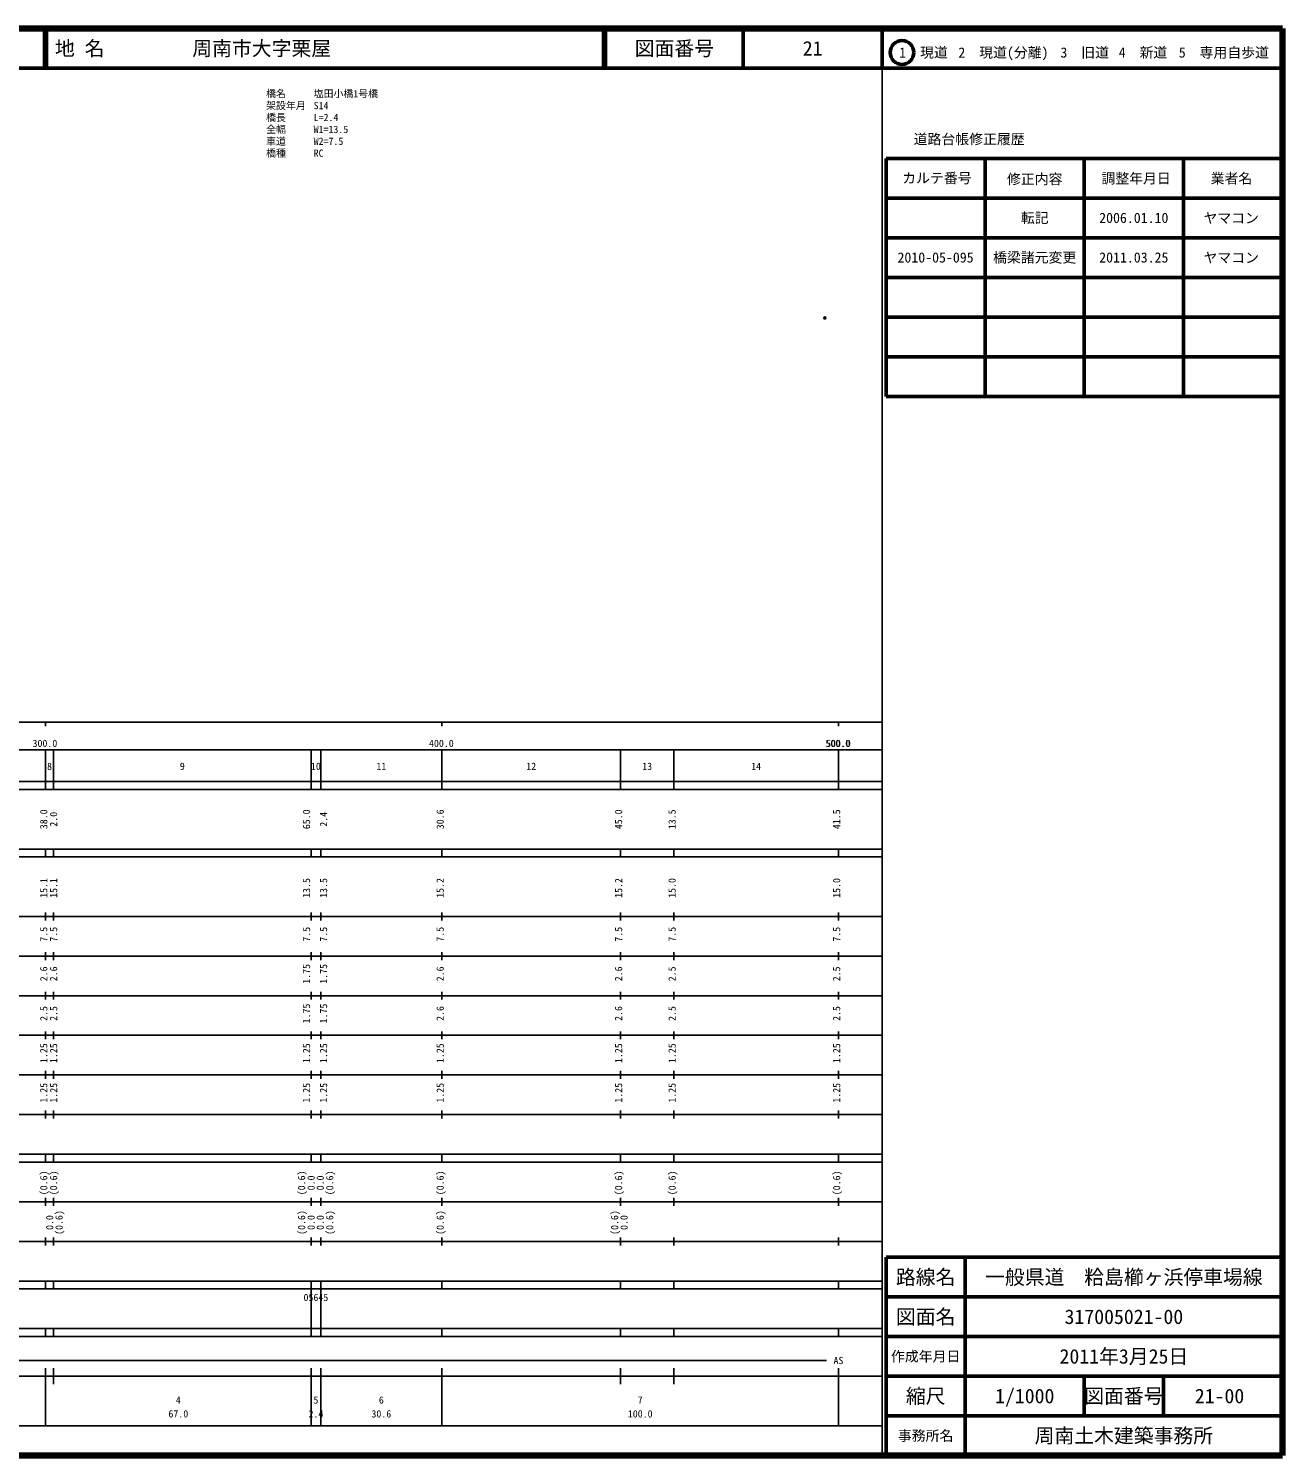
# Model space of a CAD drawing. Units: millimetres on the paper, with parts at other scales. Extents: x 40 to 680, y 20 to 380.
# Drawn here: x 363.7 to 680, y 20 to 380 of the extents above; entities that cross this region are included whole.
import ezdxf
from ezdxf.enums import TextEntityAlignment as Align

# ---------------------------------------------------------------- set-up
doc = ezdxf.new("R2010")
doc.units = ezdxf.units.MM
doc.header["$PDMODE"] = 32
doc.header["$PDSIZE"] = 0.5
for name, color, linetype in [('M-OTRS', 6, 'Continuous'), ('M-STR-HTXT', 7, 'Continuous'), ('M-TTL-TXT', 7, 'Continuous')]:
    doc.layers.add(name, color=color, linetype=linetype)
for name, color, linetype, lineweight in [('M-TTL', 2, 'Continuous', 140), ('M-TTL-BAND', 7, 'Continuous', 25), ('M-TTL-FRAM', 2, 'Continuous', 50), ('M-TTL-LINE', 7, 'Continuous', 50)]:
    doc.layers.add(name, color=color, linetype=linetype, lineweight=lineweight)
doc.styles.add('ＭＳ ゴシック', font='')
doc.styles.get('ＭＳ ゴシック').set_extended_font_data('MS Gothic')

msp = doc.modelspace()

# ---------------------------------------------------------------- linework, layer by layer
at = {"layer": 'M-OTRS'}
msp.add_point((564.568, 306.976), dxfattribs=at)
at = {"layer": 'M-TTL'}
for p, q in [((680, 380), (40, 380)), ((680, 20), (680, 380)), ((40, 20), (680, 20))]:
    msp.add_line(p, q, dxfattribs=at)
at = {"layer": 'M-TTL-BAND'}
for p, q in [((579, 20), (579, 370)), ((40, 205), (579, 205)), ((368, 205), (368, 204)), ((468, 205), (468, 204)), ((568, 205), (568, 204)), ((68, 198), (579, 198)), ((368, 188), (368, 198)), ((370, 188), (370, 198)), ((435, 188), (435, 198)), ((437.4, 188), (437.4, 198)), ((468, 188), (468, 198)), ((513, 188), (513, 198)), ((526.5, 188), (526.5, 198)), ((568, 188), (568, 198)), ((40, 190), (579, 190)), ((40, 188), (579, 188)), ((40, 173), (579, 173)), ((368, 171), (368, 173)), ((370, 171), (370, 173)), ((435, 171), (435, 173)), ((437.4, 171), (437.4, 173)), ((468, 171), (468, 173)), ((513, 171), (513, 173)), ((526.5, 171), (526.5, 173)), ((568, 171), (568, 173)), ((40, 171), (579, 171)), ((40, 156), (579, 156)), ((368, 155), (368, 157)), ((370, 155), (370, 157)), ((435, 155), (435, 157)), ((437.4, 155), (437.4, 157)), ((468, 155), (468, 157)), ((513, 155), (513, 157)), ((526.5, 155), (526.5, 157)), ((568, 155), (568, 157)), ((46, 146), (579, 146)), ((368, 145), (368, 147)), ((370, 145), (370, 147)), ((435, 145), (435, 147)), ((437.4, 145), (437.4, 147)), ((468, 145), (468, 147)), ((513, 145), (513, 147)), ((526.5, 145), (526.5, 147)), ((568, 145), (568, 147)), ((368, 135), (368, 137)), ((370, 135), (370, 137)), ((435, 135), (435, 137)), ((437.4, 135), (437.4, 137)), ((468, 135), (468, 137)), ((513, 135), (513, 137)), ((526.5, 135), (526.5, 137)), ((568, 135), (568, 137)), ((52, 136), (579, 136)), ((46, 126), (579, 126)), ((368, 125), (368, 127)), ((370, 125), (370, 127)), ((435, 125), (435, 127)), ((437.4, 125), (437.4, 127)), ((468, 125), (468, 127)), ((513, 125), (513, 127)), ((526.5, 125), (526.5, 127)), ((568, 125), (568, 127)), ((52, 116), (579, 116)), ((368, 115), (368, 117)), ((370, 115), (370, 117)), ((435, 115), (435, 117)), ((437.4, 115), (437.4, 117)), ((468, 115), (468, 117)), ((513, 115), (513, 117)), ((526.5, 115), (526.5, 117)), ((568, 115), (568, 117)), ((46, 106), (579, 106)), ((368, 105), (368, 107)), ((370, 105), (370, 107)), ((435, 105), (435, 107)), ((437.4, 105), (437.4, 107)), ((468, 105), (468, 107)), ((513, 105), (513, 107)), ((526.5, 105), (526.5, 107)), ((568, 105), (568, 107)), ((40, 96), (579, 96)), ((40, 94), (579, 94)), ((368, 94), (368, 96)), ((370, 94), (370, 96)), ((435, 94), (435, 96)), ((437.4, 94), (437.4, 96)), ((468, 94), (468, 96)), ((513, 94), (513, 96)), ((526.5, 94), (526.5, 96)), ((568, 94), (568, 96)), ((49, 84), (579, 84)), ((368, 83), (368, 85)), ((370, 83), (370, 85)), ((435, 83), (435, 85)), ((437.4, 83), (437.4, 85)), ((468, 83), (468, 85)), ((513, 83), (513, 85)), ((526.5, 83), (526.5, 85)), ((568, 83), (568, 85)), ((40, 74), (579, 74)), ((368, 73), (368, 75)), ((370, 73), (370, 75)), ((435, 73), (435, 75)), ((437.4, 73), (437.4, 75)), ((468, 73), (468, 75)), ((513, 73), (513, 75)), ((526.5, 73), (526.5, 75)), ((568, 73), (568, 75)), ((40, 64), (579, 64)), ((40, 62), (579, 62)), ((368, 62), (368, 64)), ((370, 62), (370, 64)), ((435, 62), (435, 64)), ((435, 52), (435, 62)), ((437.4, 62), (437.4, 64)), ((437.4, 52), (437.4, 62)), ((468, 62), (468, 64)), ((513, 62), (513, 64)), ((526.5, 62), (526.5, 64)), ((568, 62), (568, 64)), ((40, 52), (579, 52)), ((368, 50), (368, 52)), ((370, 50), (370, 52)), ((435, 50), (435, 52)), ((437.4, 50), (437.4, 52)), ((468, 50), (468, 52)), ((513, 50), (513, 52)), ((526.5, 50), (526.5, 52)), ((568, 50), (568, 52)), ((40, 50), (579, 50)), ((71, 44), (565, 44)), ((40, 40), (579, 40)), ((368, 27.5), (368, 42)), ((370, 38), (370, 42)), ((435, 27.5), (435, 42)), ((437.4, 27.5), (437.4, 42)), ((468, 27.5), (468, 42)), ((513, 38), (513, 42)), ((526.5, 38), (526.5, 42)), ((568, 27.5), (568, 42)), ((68, 27.5), (579, 27.5))]:
    msp.add_line(p, q, dxfattribs=at)
at = {"layer": 'M-TTL-FRAM'}
for p, q in [((580, 347.197), (580, 287.197)), ((580, 347.197), (680, 347.197)), ((580, 287.197), (680, 287.197)), ((680, 70), (580, 70)), ((580, 70), (580, 20))]:
    msp.add_line(p, q, dxfattribs=at)
at = {"layer": 'M-TTL-LINE'}
for p, q in [((367.75, 380), (367.75, 370)), ((368.25, 380), (368.25, 370)), ((508.747, 380), (508.747, 370)), ((509.247, 380), (509.247, 370)), ((543.997, 380), (543.997, 370)), ((579, 380), (579, 370)), ((40, 370), (680, 370)), ((605, 347.197), (605, 287.197)), ((630, 347.197), (630, 287.197)), ((655, 347.197), (655, 287.197)), ((580, 337.197), (680, 337.197)), ((580, 327.197), (680, 327.197)), ((580, 317.197), (680, 317.197)), ((580, 307.197), (680, 307.197)), ((580, 297.197), (680, 297.197)), ((600, 70), (600, 20)), ((680, 60), (580, 60)), ((680, 50), (580, 50)), ((680, 40), (580, 40)), ((630, 40), (630, 30)), ((650, 40), (650, 30)), ((680, 30), (580, 30))]:
    msp.add_line(p, q, dxfattribs=at)
msp.add_circle((584.031, 373.958), 3, dxfattribs=at)

# ---------------------------------------------------------------- texts
at = {"layer": 'M-STR-HTXT', "style": 'ＭＳ ゴシック'}
for s, p in [('橋名', (423.628, 362.097)), ('塩田小橋1号橋', (435.628, 362.097)), ('架設年月', (423.628, 359.097)), ('S14', (435.628, 359.097)), ('橋長', (423.628, 356.097)), ('L=2.4', (435.628, 356.097)), ('全幅', (423.628, 353.097)), ('W1=13.5', (435.628, 353.097)), ('橋種', (423.628, 347.097)), ('車道', (423.628, 350.097)), ('W2=7.5', (435.628, 350.097)), ('RC', (435.628, 347.097))]:
    msp.add_text(s, height=1.833, dxfattribs=at).set_placement(p, align=Align.BOTTOM_LEFT)
at = {"layer": 'M-TTL-BAND', "style": 'ＭＳ ゴシック'}
for s, p in [('300.0', (367.844, 198.195)), ('400.0', (467.844, 198.195)), ('500.0', (567.844, 198.195)), ('500.0', (568, 198.195)), ('8', (369, 192.405)), ('9', (402.5, 192.405)), ('10', (436.2, 192.405)), ('11', (452.7, 192.405)), ('12', (490.5, 192.405)), ('13', (519.75, 192.405)), ('14', (547.25, 192.405)), ('AS', (568, 42.5)), ('4', (401.5, 32.523)), ('5', (436.2, 32.523)), ('6', (452.7, 32.523)), ('7', (518, 32.523)), ('67.0', (401.5, 29.033)), ('2.4', (436.2, 29.033)), ('30.6', (452.7, 29.033)), ('100.0', (518, 29.033))]:
    msp.add_text(s, height=1.833, dxfattribs=at).set_placement(p, align=Align.BOTTOM_CENTER)
for s, p in [('38.0', (369, 180.5)), ('2.0', (371.486, 180.5)), ('65.0', (435.284, 180.5)), ('2.4', (439.582, 180.5)), ('30.6', (469, 180.5)), ('45.0', (514, 180.5)), ('13.5', (527.5, 180.5)), ('41.5', (569, 180.5)), ('15.1', (369, 163.174)), ('15.1', (371.486, 163.174)), ('13.5', (435.284, 163.174)), ('13.5', (439.582, 163.174)), ('15.2', (469, 163.174)), ('15.2', (514, 163.174)), ('15.0', (527.5, 163.174)), ('15.0', (569, 163.174)), ('7.5', (369, 151.5)), ('7.5', (371.486, 151.5)), ('7.5', (435.284, 151.5)), ('7.5', (439.582, 151.5)), ('7.5', (469, 151.5)), ('7.5', (514, 151.5)), ('7.5', (527.5, 151.5)), ('7.5', (569, 151.5)), ('2.6', (369, 141.5)), ('2.6', (371.486, 141.5)), ('1.75', (435.284, 141.5)), ('1.75', (439.582, 141.5)), ('2.6', (469, 141.5)), ('2.6', (514, 141.5)), ('2.5', (527.5, 141.5)), ('2.5', (569, 141.5)), ('2.5', (369, 131.5)), ('2.5', (371.486, 131.5)), ('1.75', (435.284, 131.5)), ('1.75', (439.582, 131.5)), ('2.6', (469, 131.5)), ('2.6', (514, 131.5)), ('2.5', (527.5, 131.5)), ('2.5', (569, 131.5)), ('1.25', (369, 121.5)), ('1.25', (371.486, 121.5)), ('1.25', (435.284, 121.5)), ('1.25', (439.582, 121.5)), ('1.25', (469, 121.5)), ('1.25', (514, 121.5)), ('1.25', (527.5, 121.5)), ('1.25', (569, 121.5)), ('1.25', (369, 111.5)), ('1.25', (371.486, 111.5)), ('1.25', (435.284, 111.5)), ('1.25', (439.582, 111.5)), ('1.25', (469, 111.5)), ('1.25', (514, 111.5)), ('1.25', (527.5, 111.5)), ('1.25', (569, 111.5)), ('(0.6)', (369, 88.764)), ('(0.6)', (371.486, 88.764)), ('(0.6)', (434.041, 88.764)), ('0.0', (436.441, 88.764)), ('0.0', (438.747, 88.764)), ('(0.6)', (441.147, 88.764)), ('(0.6)', (469, 88.764)), ('(0.6)', (514, 88.764)), ('(0.6)', (527.5, 88.764)), ('(0.6)', (569, 88.764)), ('0.0', (370.486, 78.764)), ('(0.6)', (372.856, 78.764)), ('(0.6)', (434.041, 78.764)), ('0.0', (436.441, 78.764)), ('0.0', (438.747, 78.764)), ('(0.6)', (441.147, 78.764)), ('(0.6)', (469, 78.764)), ('(0.6)', (513, 78.764)), ('0.0', (515.37, 78.764))]:
    msp.add_text(s, height=1.833, rotation=90, dxfattribs=at).set_placement(p, align=Align.BOTTOM_CENTER)
msp.add_text('05645', height=1.833, dxfattribs=at).set_placement((433.075, 58.405), align=Align.BOTTOM_LEFT)
at = {"layer": 'M-TTL-TXT', "style": 'ＭＳ ゴシック'}
for s, p in [('地 名', (370.38, 375)), ('周南市大字栗屋', (405.024, 375))]:
    msp.add_text(s, height=3.666, dxfattribs=at).set_placement(p, align=Align.MIDDLE_LEFT)
for s, height, p in [('図面番号', 3.666, (526.622, 375)), ('21', 3.666, (561.497, 375)), ('1\u3000現道', 2.566, (589.448, 373.958)), ('2\u3000現道(分離)', 2.566, (609.619, 373.958)), ('3\u3000旧道', 2.566, (630.121, 373.958)), ('4\u3000新道', 2.566, (644.824, 373.958)), ('5\u3000専用自歩道', 2.566, (665.228, 373.958)), ('道路台帳修正履歴', 2.566, (600.968, 352.113)), ('カルテ番号', 2.566, (592.839, 342.277)), ('修正内容', 2.566, (617.509, 342.023)), ('調整年月日', 2.566, (643.089, 342.197)), ('業者名', 2.566, (667.134, 342.197)), ('転記', 2.566, (617.5, 332.245)), ('2006.01.10', 2.566, (642.5, 332.245)), ('ヤマコン', 2.566, (667.077, 332.189)), ('2010-05-095', 2.566, (592.5, 322.245)), ('橋梁諸元変更', 2.566, (617.5, 322.245)), ('2011.03.25', 2.566, (642.5, 322.245)), ('ヤマコン', 2.566, (667.077, 322.189)), ('路線名', 3.666, (590, 65)), ('路線名', 3.666, (590, 65)), ('一般県道\u3000粭島櫛ヶ浜停車場線', 3.666, (640, 65)), ('図面名', 3.666, (590, 55)), ('図面名', 3.666, (590, 55)), ('317005021-00', 3.666, (640, 55)), ('2011年3月25日', 3.666, (640, 45)), ('作成年月日', 2.566, (590, 45)), ('作成年月日', 2.566, (590, 45)), ('縮尺', 3.666, (590, 35)), ('縮尺', 3.666, (590, 35)), ('1/1000', 3.666, (615, 35)), ('図面番号', 3.666, (640, 35)), ('図面番号', 3.666, (640, 35)), ('21-00', 3.666, (664.125, 35)), ('事務所名', 2.566, (590, 25)), ('事務所名', 2.566, (590, 25)), ('周南土木建築事務所', 3.666, (640, 25))]:
    msp.add_text(s, height=height, dxfattribs=at).set_placement(p, align=Align.MIDDLE_CENTER)

doc.saveas('drawing.dxf')
